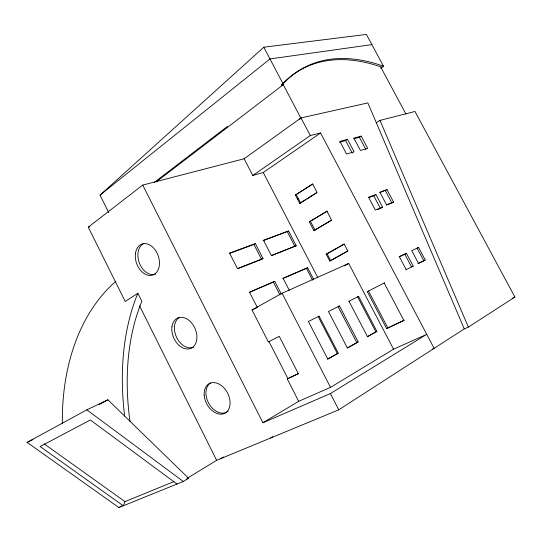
<?xml version="1.0" encoding="UTF-8"?>
<svg xmlns="http://www.w3.org/2000/svg" width="542" height="542" viewBox="0 0 542 542"><rect width="100%" height="100%" fill="white"/><g stroke="black" fill="none" stroke-linecap="round" stroke-linejoin="round"><path stroke-width="0.81" d="M173.928 481.594L124.985 501.628L123.305 505.788L40.128 446.54L90.331 419.969L176.99 484.04M108.691 212.498L100.006 195.147L263.812 47.208L366.419 34.431L383.506 66.212L380.647 68.245M100.006 195.147L269.984 58.936L371.893 44.62M129.972 421.256A227.471 148.887 67.6 0 1 141.862 301.305L137.851 293.269L125.236 301.46L88.258 227.166L142.722 185.073L244.144 158.765L301.006 117.926L367.849 102.912L464.25 328.919L338.757 409.827L216.637 460.321L187.559 478.085M154.301 182.397L227.403 126.428M301.162 118.684L283.29 84.694L281.494 85.013L283.06 83.807A275.505 144.314 62.8 0 1 383.506 66.212M156.116 181.929L283.29 84.694M244.144 158.765L252.796 175.472L310.281 135.554L320.573 132.973L434.122 348.343L432.604 349.001M252.796 175.472L263.263 172.512L320.573 132.973M339.509 142.248L345.606 140.602L347.503 139.335L354.122 151.835L346.568 154.03L339.888 141.387L347.503 139.335M376.338 122.804L379.969 120.385L414.982 111.469L514.9 297.05L468.376 327.111L464.25 328.919M353.689 138.833L359.393 137.289L361.182 136.103L367.693 148.359L360.43 150.473L353.858 138.081L361.182 136.103M295.37 195.052L312.632 183.914L317.05 192.349L299.699 203.352L295.37 195.052L312.89 184.056M299.699 203.352L305.505 199.957M306.894 199.077L316.603 192.918M270.614 438.004L272.741 436.676M253.92 244.462L255.336 243.582L263.019 258.527L261.59 259.388L253.92 244.462L229.679 253.426M262.904 422.753L330.396 393.56L426.737 334.333L393.546 349.197L330.491 387.367L298.669 401.317L262.904 422.753L142.722 185.073M263.046 240.723L288.561 231L296.203 245.736L277.091 253.487M309.34 221.861L326.894 211.15L331.548 220.038L313.899 230.607L309.34 221.861L327.334 211.163M183.311 481.472L188.582 478.247L107.912 399.8L86.849 409.84L27.1 442.374L118.908 507.569L183.311 481.472L86.849 409.84M220.486 458.728L223.365 456.967M313.899 230.607L331.277 220.458M373.763 195.838L375.918 194.551L382.625 207.213L380.45 208.48L373.763 195.838L368.607 197.715M118.908 507.569L121.537 505.998M379.786 192.634L386.981 189.639L393.587 202.078L386.432 205.161M249.666 292.294L274.774 281.373L281.271 294.001M326.216 254.239L344.116 244.056L347.74 250.973L329.766 261.048L326.216 254.239L344.319 244.083M384.657 282.761L367.3 291.643L386.622 328.56L404.305 320.132M282.68 278.602L307.626 267.768L313.683 279.448M327.578 359.109L338.255 353.174L319.109 316.142L308.229 321.589M347.415 347.862L358.167 341.934L339.468 305.959L328.452 311.467L347.395 348.011L358.167 341.934M367.198 336.738L376.88 331.365L358.614 296.386L348.75 301.332M338.255 353.174L327.795 359.075L308.412 321.487M376.88 331.365L367.476 336.677L348.987 301.196M298.669 401.317L287.219 378.892L298.256 373.682M331.399 260.248L347.937 250.987M287.863 378.526L269.008 341.582L268.344 341.914L252.016 309.922L282.07 293.242L348.709 263.466L393.546 349.197M344.353 265.851L348.709 263.466M99.003 404.63L107.912 399.8M404.793 254.178L406.412 253.317L413.207 266.142L411.568 266.989L404.793 254.178L399.122 256.847M418.573 247.464L417.164 248.209L423.83 260.77L425.253 260.038L418.573 247.464L411.757 250.668L418.505 263.385L425.253 260.038M268.344 341.914L279.232 336.331L298.357 373.702L287.219 378.892M319.109 316.142L318.215 316.596L337.341 353.601M339.468 305.959L338.093 306.664L356.758 342.591M358.614 296.386L357.632 296.887L375.884 331.839M367.3 291.643L368.526 291.027L387.815 327.876M417.828 263.744L423.83 260.77M405.951 269.767L413.207 266.142M27.1 442.374L33.021 439.528M406.412 253.317L399.339 256.651L406.195 269.618M386.622 328.56L403.865 320.457L384.176 282.992M252.016 309.922L256.59 307.863M512.59 298.08L514.9 297.05M329.766 261.048L330.681 260.655L327.138 253.852M274.774 281.373L249.51 292.165L257.355 307.517M307.626 267.768L283.093 278.256L289.374 290.444M186.265 479.189L188.582 478.247M263.019 258.527L237.437 268.547L229.544 253.107L255.336 243.582M296.203 245.736L271.352 255.478L263.5 240.242L288.561 231M238.324 268.507L260.81 259.693M271.65 255.621L275.532 254.096M377.53 209.605L379.725 208.758M393.587 202.078L386.534 204.788L379.867 192.214L386.981 189.639M382.625 207.213L375.328 210.018L368.56 197.22L375.918 194.551M297.402 198.948L298.357 198.636M88.258 227.166L89.877 226.698M299.408 119.077L300.58 118.813M44.214 443.905L124.985 501.628M405.992 114.111L380.938 67.472L382.002 67.283A275.072 144.477 62.8 0 0 281.494 85.013M359.393 137.289L365.891 149.524M385.328 190.628L391.92 203.047M345.606 140.602L352.212 153.081M263.812 47.208L283.06 83.807M301.006 117.926L310.281 135.554M310.498 221.434L315.051 230.167M296.325 194.741L300.647 203.033M263.263 172.512L317.775 277.538M306.454 268.432L312.504 280.099M287.328 231.759L294.956 246.475M282.07 293.242L330.491 387.367M273.412 282.152L279.896 294.767M330.396 393.56L338.757 409.827M139.524 305.783L216.637 460.321M379.969 120.385L468.376 327.111M62.344 423.763A227.267 158.962 69 0 1 115.852 281.264M124.646 416.073A243.012 157.979 67.6 0 1 137.851 293.269M228.236 411.154A16.707 11.734 62.3 0 1 209.402 404.413A16.707 11.734 62.3 0 1 210.628 382.923M193.555 347.137A16.49 11.639 66.3 0 1 176.577 337.327A16.49 11.639 66.3 0 1 179.443 317.375M155.805 273.92A16.368 11.47 70.9 0 1 139.45 263.256A16.368 11.47 70.9 0 1 143.881 243.466M135.419 253.724A16.416 11.47 70.9 0 0 151.814 275.295A16.416 11.47 70.9 0 0 154.917 249.55A16.416 11.47 70.9 0 0 135.419 253.724M171.977 326.657A16.545 11.646 66.4 0 0 188.772 348.946A16.545 11.646 66.4 0 0 192.356 323.899A16.545 11.646 66.4 0 0 171.977 326.657M204.185 395.125A16.748 11.734 62.4 0 0 224.51 413.404A16.748 11.734 62.4 0 0 222.667 386.622A16.748 11.734 62.4 0 0 204.185 395.125"/></g></svg>
